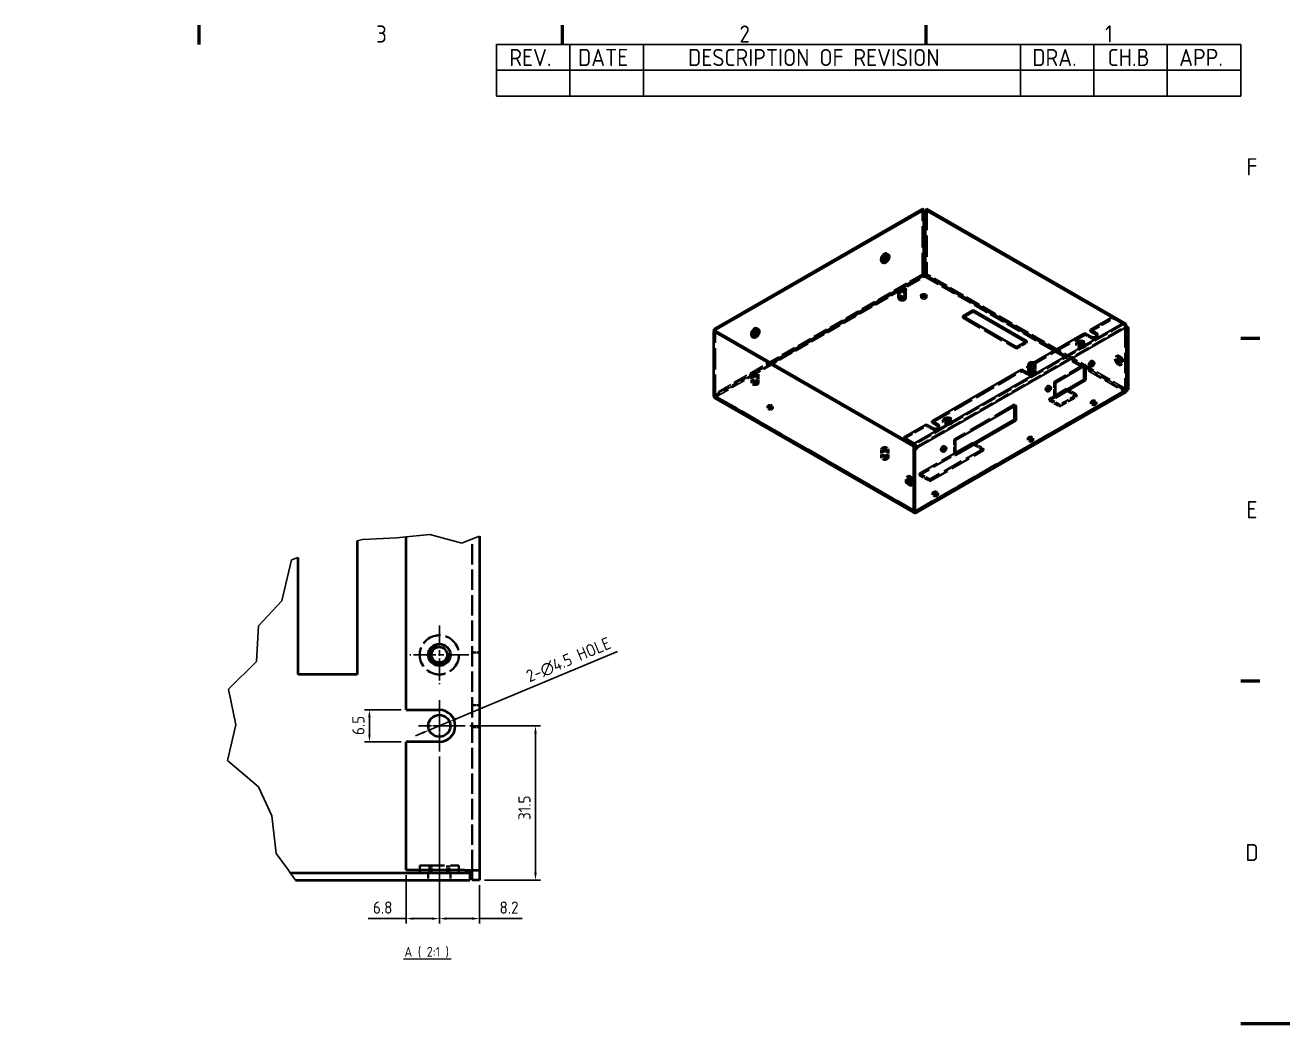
# Model space of a CAD drawing. Header units: millimetres. Extents: x 0 to 1188, y 0 to 840.
# Drawn here: x 672 to 1188, y 420 to 828 of the extents above; entities that cross this region are included whole.
import ezdxf

# ---------------------------------------------------------------- set-up
doc = ezdxf.new("R2010")
doc.units = ezdxf.units.MM
doc.header["$LTSCALE"] = 2
doc.linetypes.add('CHAIN', pattern=[0.3543, 0.2362, -0.0295, 0.0591, -0.0295])
doc.linetypes.add('DASHED', pattern=[0.2067, 0.1654, -0.0413])
doc.layers.get('0').update_dxf_attribs({"color": 3, "lineweight": 25})
for name, color, linetype, lineweight in [('가려진 것(ISO)', 2, 'DASHED', 35), ('가려진 좁은 것(ISO)', 2, 'DASHED', 25), ('가시적인 것(ISO)', 3, 'Continuous', 40), ('가시적인 좁은 것(ISO)', 3, 'Continuous', 35), ('경계(ISO)', 7, 'Continuous', 50), ('기호(ISO)', 5, 'Continuous', 25), ('끊기 선(JIS)', 1, 'Continuous', 25), ('중심 표식(ISO)', 1, 'Continuous', 25), ('치수(ISO)', 2, 'Continuous', 25)]:
    doc.layers.add(name, color=color, linetype=linetype, lineweight=lineweight)
doc.styles.add('문자 텍스트_PSTEK_POSCO', font='isocp.shx')
doc.styles.add('치수 텍스트_PSTEK_POSCO', font='isocp.shx')
doc.styles.add('텍스트 스타일538', font='isocp.shx')
doc.dimstyles.new('치수_PSTEK_POSCO', dxfattribs={"dimscale": 2, "dimtxt": 2.5, "dimasz": 1.5, "dimexe": 1, "dimexo": 1, "dimgap": 1, "dimtad": 1, "dimrnd": 1e-08, "dimdsep": 46, "dimtxsty": '치수 텍스트_PSTEK_POSCO', "dimcen": 0.09, "dimdle": 10, "dimclrd": 7, "dimclre": 7, "dimclrt": 2, "dimadec": 1, "dimazin": 2, "dimtfac": 1, "dimtmove": 0, "dimatfit": 3, "dimfxl": 0, "dimtolj": 1, "dimlwd": -1, "dimlwe": -1, "dimarcsym": 0})
doc.dimstyles.new('치수_PSTEK_POSCO$7', dxfattribs={"dimscale": 2, "dimtxt": 2.5, "dimasz": 2.5, "dimexe": 1, "dimexo": 1, "dimgap": 1, "dimtad": 1, "dimrnd": 1e-08, "dimdsep": 46, "dimtxsty": '치수 텍스트_PSTEK_POSCO', "dimcen": 0.09, "dimdle": 10, "dimclrd": 7, "dimclre": 7, "dimclrt": 2, "dimadec": 1, "dimazin": 2, "dimtfac": 1, "dimtmove": 0, "dimatfit": 3, "dimfxl": 0, "dimtolj": 1, "dimlwd": -1, "dimlwe": -1, "dimarcsym": 0})

# ---------------------------------------------------------------- blocks, each defined once
blk = doc.blocks.new('경계 Default Border')
at = {"layer": '경계(ISO)'}
for p, q in [((371.25, 410), (371.25, 413.9)), ((445.5, 410), (445.5, 413.9)), ((519.75, 410), (519.75, 413.9)), ((584, 350), (587.9, 350)), ((584, 280), (587.9, 280))]:
    blk.add_line(p, q, dxfattribs=at)
at = {"layer": '경계(ISO)', "flags": 128}
blk.add_lwpolyline([(594, 210), (584, 210)], dxfattribs=at)
at = {"layer": '경계(ISO)', "color": 2, "char_height": 3.5, "attachment_point": 7, "style": '문자 텍스트_PSTEK_POSCO'}
for s, insert in [('3', (407.4, 410.37)), ('2', (481.61, 410.37)), ('1', (556.28, 410.4)), ('F', (585.15, 383.25)), ('E', (585.15, 313.22)), ('D', (584.96, 243.22))]:
    blk.add_mtext(s, dxfattribs=dict(at, insert=insert))
blk = doc.blocks.new('리비전 내역')
at = {"layer": '기호(ISO)'}
for p, q in [((432, 410), (584, 410)), ((432, 410), (432, 404.72)), ((447, 410), (447, 404.72)), ((462, 410), (462, 404.72)), ((539, 410), (539, 404.72)), ((554, 410), (554, 404.72)), ((569, 410), (569, 404.72)), ((584, 410), (584, 404.72)), ((432, 404.72), (584, 404.72)), ((432, 404.72), (432, 399.44)), ((447, 404.72), (447, 399.44)), ((462, 404.72), (462, 399.44)), ((539, 404.72), (539, 399.44)), ((554, 404.72), (554, 399.44)), ((569, 404.72), (569, 399.44)), ((584, 404.72), (584, 399.44)), ((432, 399.44), (584, 399.44))]:
    blk.add_line(p, q, dxfattribs=at)
at = {"layer": '기호(ISO)', "color": 2, "char_height": 3.5, "attachment_point": 7, "style": '문자 텍스트_PSTEK_POSCO'}
for s, insert in [('REV.', (434.61, 405.57)), ('DATE', (448.64, 405.57)), ('DESCRIPTION OF REVISION', (471.11, 405.57)), ('DRA.', (541.42, 405.57)), ('CH.B', (556.81, 405.57)), ('APP.', (571.42, 405.58))]:
    blk.add_mtext(s, dxfattribs=dict(at, insert=insert))
blk = doc.blocks.new('*D37')
at = {"layer": 'Defpoints', "color": 0}
for p in [(840.65, 531.15), (857.05, 478.65), (857.05, 462.93)]:
    blk.add_point(p, dxfattribs=at)
at = {"layer": '치수(ISO)', "color": 7}
for p, q in [((840.65, 529.15), (840.65, 460.93)), ((857.05, 476.65), (857.05, 460.93)), ((843.65, 462.93), (854.05, 462.93)), ((857.05, 462.93), (874.53, 462.93))]:
    blk.add_line(p, q, dxfattribs=at)
for points in [[(843.65, 463.43), (843.65, 462.43), (840.65, 462.93)], [(854.05, 463.43), (854.05, 462.43), (857.05, 462.93)]]:
    blk.add_solid(points, dxfattribs=at)
at = {"layer": '치수(ISO)', "color": 2, "insert": (865.23, 467.43), "char_height": 5, "attachment_point": 4, "style": '치수 텍스트_PSTEK_POSCO'}
blk.add_mtext('\\A1;8.2', dxfattribs=at)
blk = doc.blocks.new('*D38')
at = {"layer": 'Defpoints', "color": 0}
for p in [(844.8, 543.39), (836.5, 539.92)]:
    blk.add_point(p, dxfattribs=at)
at = {"layer": '치수(ISO)', "color": 7}
for p, q in [((847.57, 544.55), (913.45, 572.08)), ((836.5, 539.92), (844.8, 543.39)), ((833.73, 538.76), (830.96, 537.6))]:
    blk.add_line(p, q, dxfattribs=at)
for points in [[(847.37, 545.01), (847.76, 544.09), (844.8, 543.39)], [(833.53, 539.22), (833.92, 538.3), (836.5, 539.92)]]:
    blk.add_solid(points, dxfattribs=at)
at = {"layer": '치수(ISO)', "color": 2, "insert": (876.54, 561.53), "char_height": 5, "attachment_point": 4, "rotation": 22.6844, "style": '치수 텍스트_PSTEK_POSCO'}
blk.add_mtext('\\A1;2-∅4.5 HOLE', dxfattribs=at)
blk = doc.blocks.new('*D39')
at = {"layer": 'Defpoints', "color": 0}
for p in [(840.65, 531.15), (827.05, 482.65), (827.05, 462.93)]:
    blk.add_point(p, dxfattribs=at)
at = {"layer": '치수(ISO)', "color": 7}
for p, q in [((840.65, 529.15), (840.65, 460.93)), ((827.05, 480.65), (827.05, 460.93)), ((827.05, 462.93), (811.52, 462.93)), ((837.65, 462.93), (830.05, 462.93))]:
    blk.add_line(p, q, dxfattribs=at)
for points in [[(830.05, 463.43), (830.05, 462.43), (827.05, 462.93)], [(837.65, 463.43), (837.65, 462.43), (840.65, 462.93)]]:
    blk.add_solid(points, dxfattribs=at)
at = {"layer": '치수(ISO)', "color": 2, "insert": (813.52, 467.43), "char_height": 5, "attachment_point": 4, "style": '치수 텍스트_PSTEK_POSCO'}
blk.add_mtext('\\A1;6.8', dxfattribs=at)
blk = doc.blocks.new('*D40')
at = {"layer": 'Defpoints', "color": 0}
for p in [(827.05, 548.15), (812.08, 535.15), (827.05, 535.15)]:
    blk.add_point(p, dxfattribs=at)
at = {"layer": '치수(ISO)', "color": 7}
for p, q in [((825.05, 548.15), (810.08, 548.15)), ((812.08, 545.15), (812.08, 538.15)), ((825.05, 535.15), (810.08, 535.15))]:
    blk.add_line(p, q, dxfattribs=at)
for points in [[(811.58, 545.15), (812.58, 545.15), (812.08, 548.15)], [(811.58, 538.15), (812.58, 538.15), (812.08, 535.15)]]:
    blk.add_solid(points, dxfattribs=at)
at = {"layer": '치수(ISO)', "color": 2, "insert": (807.58, 537.9), "char_height": 5, "attachment_point": 4, "rotation": 90, "style": '치수 텍스트_PSTEK_POSCO'}
blk.add_mtext('\\A1;6.5', dxfattribs=at)
blk = doc.blocks.new('*D41')
at = {"layer": 'Defpoints', "color": 0}
for p in [(851.15, 541.65), (857.05, 478.65), (879.92, 478.65)]:
    blk.add_point(p, dxfattribs=at)
at = {"layer": '치수(ISO)', "color": 7}
for p, q in [((853.15, 541.65), (881.92, 541.65)), ((879.92, 538.65), (879.92, 481.65)), ((859.05, 478.65), (881.92, 478.65))]:
    blk.add_line(p, q, dxfattribs=at)
for points in [[(879.42, 538.65), (880.42, 538.65), (879.92, 541.65)], [(879.42, 481.65), (880.42, 481.65), (879.92, 478.65)]]:
    blk.add_solid(points, dxfattribs=at)
at = {"layer": '치수(ISO)', "color": 2, "insert": (875.42, 503.2), "char_height": 5, "attachment_point": 4, "rotation": 90, "style": '치수 텍스트_PSTEK_POSCO'}
blk.add_mtext('\\A1;31.5', dxfattribs=at)

msp = doc.modelspace()

# ---------------------------------------------------------------- linework, layer by layer
at = {"layer": '가려진 것(ISO)', "ltscale": 26.20545}
for p, q in [((1037.971, 726.209), (1037.971, 752.78)), ((1039.781, 752.78), (1039.781, 726.209)), ((953.338, 676.43), (953.338, 703))]:
    msp.add_line(p, q, dxfattribs=at)
at = {"layer": '가려진 것(ISO)', "ltscale": 0.714161}
for p, q in [((1022.997, 733.774), (1022.467, 734.079)), ((1022.84, 733.502), (1023.371, 733.196)), ((1021.874, 731.824), (1021.344, 732.13)), ((1022.031, 732.097), (1022.562, 731.791)), ((1038.678, 724.985), (1038.678, 725.598)), ((1038.876, 725.712), (1038.876, 725.099)), ((1039.074, 725.598), (1039.074, 724.985)), ((1037.397, 716.751), (1037.397, 717.364)), ((1039.647, 716.751), (1039.647, 717.364)), ((1054.432, 709.017), (1054.432, 708.404)), ((1115.951, 708.102), (1115.951, 708.715)), ((969.964, 703.234), (969.434, 703.54)), ((969.807, 702.962), (970.338, 702.656)), ((1120.724, 704.434), (1121.254, 704.129)), ((968.841, 701.285), (968.311, 701.59)), ((968.998, 701.557), (969.529, 701.252)), ((1080.595, 698.837), (1080.595, 698.224)), ((1100.798, 697.759), (1100.798, 697.146)), ((1101.673, 697.759), (1101.673, 698.373)), ((1101.988, 697.146), (1101.988, 697.759)), ((1103.609, 697.146), (1103.609, 697.759)), ((1103.923, 697.759), (1103.923, 698.373)), ((1104.372, 702.048), (1104.372, 701.434)), ((1104.798, 697.759), (1104.798, 697.146)), ((1109.55, 701.325), (1109.55, 700.712)), ((1076.353, 696.394), (1076.353, 695.781)), ((1117.534, 692.815), (1117.003, 692.51)), ((1118.5, 692.362), (1117.97, 692.057)), ((1078.562, 687.185), (1078.562, 686.572)), ((1104.637, 688.939), (1104.107, 689.244)), ((1106.727, 688.469), (1106.197, 688.774)), ((1107.85, 690.419), (1107.32, 690.724)), ((1117.597, 691.479), (1118.127, 691.784)), ((1118.406, 690.074), (1118.936, 690.379)), ((1119.53, 689.349), (1118.999, 689.043)), ((1119.623, 690.412), (1119.093, 690.107)), ((1083.741, 686.462), (1083.741, 685.849)), ((1092.263, 681.813), (1091.732, 682.118)), ((1089.049, 678.289), (1088.519, 678.594)), ((1090.172, 680.239), (1089.642, 680.544)), ((1101.101, 676.848), (1101.101, 676.235)), ((1120.547, 678.681), (1120.547, 678.068)), ((1120.724, 678.783), (1121.254, 678.478)), ((1121.961, 678.885), (1121.431, 679.191)), ((953.316, 676.441), (953.316, 675.828)), ((953.514, 675.714), (953.514, 676.327)), ((974.642, 671.451), (974.642, 672.064)), ((976.892, 671.451), (976.892, 672.064)), ((1076.176, 672.549), (1075.646, 672.855)), ((1089.788, 675.22), (1089.788, 674.606)), ((1091.732, 675.987), (1092.263, 676.292)), ((1092.263, 675.681), (1091.732, 675.987)), ((1094.03, 672.776), (1094.03, 672.163)), ((1106.8, 673.324), (1106.8, 673.937)), ((1109.05, 673.324), (1109.05, 673.937)), ((1046.351, 666.405), (1046.351, 665.792)), ((1047.226, 666.405), (1047.226, 667.019)), ((1047.541, 666.405), (1047.541, 665.792)), ((1049.162, 666.405), (1049.162, 665.792)), ((1049.476, 666.405), (1049.476, 667.019)), ((1050.351, 666.405), (1050.351, 665.792)), ((1039.671, 664.789), (1039.671, 664.176)), ((1044.85, 664.066), (1044.85, 663.453)), ((1051.427, 658.297), (1050.897, 658.603)), ((1080.991, 658.461), (1080.991, 659.074)), ((1083.241, 658.461), (1083.241, 659.074)), ((1046.27, 653.654), (1045.739, 653.959)), ((1047.392, 655.604), (1046.862, 655.909)), ((1050.897, 652.471), (1051.427, 652.777)), ((1051.427, 652.166), (1050.897, 652.471)), ((1062.918, 654.86), (1062.918, 654.247)), ((1032.057, 642.582), (1031.526, 642.277)), ((1031.62, 643.341), (1032.15, 643.646)), ((1032.214, 642.31), (1032.744, 642.615)), ((1033.18, 640.633), (1032.649, 640.327)), ((1033.023, 640.905), (1033.553, 641.211)), ((1036.755, 644.68), (1036.755, 644.067)), ((1040.997, 642.237), (1040.997, 641.624)), ((1033.616, 639.874), (1034.146, 640.18)), ((1042.1, 636.065), (1042.1, 636.679)), ((1044.35, 636.065), (1044.35, 636.679)), ((1035.164, 629.513), (1035.694, 629.207))]:
    msp.add_line(p, q, dxfattribs=at)
at = {"layer": '가려진 것(ISO)', "ltscale": 0.266872}
for p, q in [((1038.678, 724.985), (1038.876, 725.099)), ((1038.876, 725.099), (1039.074, 724.985)), ((953.514, 676.555), (953.316, 676.441)), ((953.316, 676.441), (953.514, 676.327)), ((953.316, 675.828), (953.514, 675.942)), ((953.514, 675.714), (953.316, 675.828))]:
    msp.add_line(p, q, dxfattribs=at)
at = {"layer": '가려진 것(ISO)', "ltscale": 3.809293}
for p, q in [((1028.873, 716.551), (1028.873, 719.821)), ((1030.494, 716.551), (1030.494, 719.821)), ((1081.906, 686.011), (1081.906, 689.281)), ((1083.527, 686.011), (1083.527, 689.281)), ((968.769, 681.939), (968.769, 685.209)), ((970.39, 681.939), (970.39, 685.209)), ((1021.802, 651.399), (1021.802, 654.67)), ((1023.423, 651.399), (1023.423, 654.67))]:
    msp.add_line(p, q, dxfattribs=at)
at = {"layer": '가려진 것(ISO)', "ltscale": 0.716929}
for p, q in [((1054.965, 708.71), (1054.432, 708.404)), ((1080.595, 698.224), (1080.063, 698.53))]:
    msp.add_line(p, q, dxfattribs=at)
at = {"layer": '가려진 것(ISO)', "ltscale": 24.995968}
for p, q in [((1054.432, 708.404), (1076.353, 695.781)), ((1058.675, 656.69), (1036.755, 644.067)), ((1062.918, 654.86), (1040.997, 642.237)), ((1040.997, 641.624), (1062.918, 654.247))]:
    msp.add_line(p, q, dxfattribs=at)
at = {"layer": '가려진 것(ISO)', "ltscale": 12.499472}
for p, q in [((1106.67, 702.758), (1115.951, 708.102)), ((1030.391, 658.832), (1039.671, 664.176))]:
    msp.add_line(p, q, dxfattribs=at)
at = {"layer": '가려진 것(ISO)', "ltscale": 6.907193}
msp.add_line((1120.724, 705.557), (1115.595, 708.511), dxfattribs=at)
at = {"layer": '가려진 것(ISO)', "ltscale": 5.71399}
for p, q in [((1115.951, 708.102), (1120.193, 705.659)), ((1076.353, 695.781), (1080.595, 698.224)), ((1101.101, 676.235), (1096.859, 678.678)), ((1094.03, 672.776), (1089.788, 675.22)), ((1089.788, 674.606), (1094.03, 672.163)), ((1062.918, 654.247), (1058.675, 656.69)), ((1040.997, 642.237), (1036.755, 644.68)), ((1036.755, 644.067), (1040.997, 641.624))]:
    msp.add_line(p, q, dxfattribs=at)
at = {"layer": '가려진 것(ISO)', "ltscale": 0.170556}
msp.add_line((1120.724, 705.557), (1120.85, 705.63), dxfattribs=at)
at = {"layer": '가려진 것(ISO)', "ltscale": 0.951329}
msp.add_line((1120.724, 705.557), (1120.724, 704.741), dxfattribs=at)
at = {"layer": '가려진 것(ISO)', "ltscale": 0.357031}
msp.add_line((1120.724, 704.741), (1120.724, 704.434), dxfattribs=at)
at = {"layer": '가려진 것(ISO)', "ltscale": 0.678193}
msp.add_line((1120.724, 704.434), (1121.227, 704.724), dxfattribs=at)
at = {"layer": '가려진 것(ISO)', "ltscale": 25.097536}
for p, q in [((1120.724, 704.434), (1120.724, 678.987)), ((1034.81, 654.96), (1034.81, 629.513))]:
    msp.add_line(p, q, dxfattribs=at)
at = {"layer": '가려진 것(ISO)', "ltscale": 0.354274}
msp.add_line((1121.254, 704.435), (1121.254, 704.739), dxfattribs=at)
at = {"layer": '가려진 것(ISO)', "ltscale": 24.495131}
msp.add_line((1121.254, 679.292), (1121.254, 704.129), dxfattribs=at)
at = {"layer": '가려진 것(ISO)', "ltscale": 25.29834}
msp.add_line((1121.431, 704.841), (1121.431, 679.191), dxfattribs=at)
at = {"layer": '가려진 것(ISO)', "ltscale": 26.810192}
msp.add_line((1080.86, 687.895), (1104.372, 701.434), dxfattribs=at)
at = {"layer": '가려진 것(ISO)', "ltscale": 3.237884}
for p, q in [((1104.372, 701.434), (1106.776, 700.05)), ((1078.562, 686.572), (1080.967, 685.187)), ((1039.671, 664.176), (1042.076, 662.792))]:
    msp.add_line(p, q, dxfattribs=at)
at = {"layer": '가려진 것(ISO)', "ltscale": 1.225529}
msp.add_line((1081.242, 687.676), (1081.242, 688.728), dxfattribs=at)
at = {"layer": '가려진 것(ISO)', "ltscale": 4.04738}
for p, q in [((1084.192, 685.807), (1084.192, 689.281)), ((968.105, 681.735), (968.105, 685.209)), ((971.055, 681.735), (971.055, 685.209)), ((1021.138, 651.195), (1021.138, 654.67)), ((1024.088, 651.195), (1024.088, 654.67))]:
    msp.add_line(p, q, dxfattribs=at)
at = {"layer": '가려진 것(ISO)', "ltscale": 21.165941}
msp.add_line((1104.107, 689.244), (1091.732, 682.118), dxfattribs=at)
at = {"layer": '가려진 것(ISO)', "ltscale": 0.711404}
for p, q in [((1104.107, 688.633), (1104.107, 689.244)), ((1075.646, 672.244), (1075.646, 672.855))]:
    msp.add_line(p, q, dxfattribs=at)
at = {"layer": '가려진 것(ISO)', "ltscale": 25.036285}
msp.add_line((1041.97, 665.499), (1078.562, 686.572), dxfattribs=at)
at = {"layer": '가려진 것(ISO)', "ltscale": 7.142512}
for p, q in [((1091.732, 682.118), (1091.732, 675.987)), ((1050.897, 658.603), (1050.897, 652.471))]:
    msp.add_line(p, q, dxfattribs=at)
at = {"layer": '가려진 것(ISO)', "ltscale": 24.391228}
msp.add_line((1120.672, 678.669), (1035.112, 629.398), dxfattribs=at)
at = {"layer": '가려진 것(ISO)', "ltscale": 9.523383}
for p, q in [((1096.859, 678.678), (1089.788, 674.606)), ((1101.101, 676.848), (1094.03, 672.776)), ((1094.03, 672.163), (1101.101, 676.235))]:
    msp.add_line(p, q, dxfattribs=at)
at = {"layer": '가려진 것(ISO)', "ltscale": 3.333119}
msp.add_line((1089.788, 675.22), (1092.263, 676.645), dxfattribs=at)
at = {"layer": '가려진 것(ISO)', "ltscale": 0.303237}
for p, q in [((1096.859, 678.939), (1096.859, 678.678)), ((1058.675, 656.95), (1058.675, 656.69))]:
    msp.add_line(p, q, dxfattribs=at)
at = {"layer": '가려진 것(ISO)', "ltscale": 5.301473}
for p, q in [((1097.165, 679.115), (1101.101, 676.848)), ((1058.981, 657.127), (1062.918, 654.86))]:
    msp.add_line(p, q, dxfattribs=at)
at = {"layer": '가려진 것(ISO)', "ltscale": 0.952248}
for p, q in [((1121.431, 679.191), (1120.724, 678.783)), ((1035.164, 629.513), (1034.457, 629.106))]:
    msp.add_line(p, q, dxfattribs=at)
at = {"layer": '가려진 것(ISO)', "ltscale": 25.337482}
msp.add_line((1034.862, 629.398), (953.39, 676.315), dxfattribs=at)
at = {"layer": '가려진 것(ISO)', "ltscale": 0.265841}
msp.add_line((953.514, 676.555), (953.514, 676.327), dxfattribs=at)
at = {"layer": '가려진 것(ISO)', "ltscale": 28.221254}
msp.add_line((1075.646, 672.855), (1050.897, 658.603), dxfattribs=at)
at = {"layer": '가려진 것(ISO)', "ltscale": 25.096758}
msp.add_line((1036.755, 644.68), (1051.427, 653.129), dxfattribs=at)
at = {"layer": '가려진 것(ISO)', "ltscale": 25.178024}
msp.add_line((854.047, 482.654), (854.047, 617.966), dxfattribs=at)
at = {"layer": '가려진 것(ISO)', "ltscale": 2.856945}
for p, q in [((857.047, 571.654), (854.047, 571.654)), ((857.047, 550.154), (854.047, 550.154)), ((857.047, 541.154), (854.047, 541.154)), ((836.147, 481.654), (836.147, 478.654)), ((836.647, 484.654), (836.647, 481.654)), ((837.405, 481.654), (837.405, 484.654)), ((843.889, 481.654), (843.889, 484.654)), ((844.647, 481.654), (844.647, 484.654)), ((845.147, 481.654), (845.147, 478.654))]:
    msp.add_line(p, q, dxfattribs=at)
at = {"layer": '가려진 것(ISO)', "ltscale": 30.397606}
msp.add_line((832.647, 484.654), (848.647, 484.654), dxfattribs=at)
at = {"layer": '가려진 것(ISO)', "ltscale": 1.904597}
for p, q in [((832.647, 482.654), (832.647, 484.654)), ((848.647, 482.654), (848.647, 484.654))]:
    msp.add_line(p, q, dxfattribs=at)
at = {"layer": '가려진 것(ISO)', "ltscale": 24.318085}
msp.add_circle((840.647, 570.654), 8, dxfattribs=at)
at = {"layer": '가려진 것(ISO)', "ltscale": 6.731654}
for centre, major_axis, ratio in [((1021.905, 733.105), (-0.561, -0.975), 0.5780931), ((1022.436, 732.799), (-0.561, -0.975), 0.5780931), ((968.872, 702.565), (-0.561, -0.975), 0.5780931), ((969.403, 702.259), (-0.561, -0.975), 0.5780931), ((1118.532, 691.082), (-0.561, 0.975), 0.5780931), ((1119.062, 691.387), (-0.561, 0.975), 0.5780931), ((975.767, 672.064), (-1.125, 0), 0.5758617), ((975.767, 671.451), (-1.125, 0), 0.5758617), ((1107.925, 673.937), (-1.125, 0), 0.5758617), ((1107.925, 673.324), (-1.125, 0), 0.5758617), ((1082.116, 659.074), (-1.125, 0), 0.5758617), ((1082.116, 658.461), (-1.125, 0), 0.5758617), ((1043.225, 636.679), (-1.125, 0), 0.5758617), ((1043.225, 636.065), (-1.125, 0), 0.5758617)]:
    msp.add_ellipse(centre, major_axis=major_axis, ratio=ratio, dxfattribs=at)
at = {"layer": '가려진 것(ISO)', "ltscale": 5.983681}
for centre in [(1022.436, 732.799), (969.403, 702.259)]:
    msp.add_ellipse(centre, major_axis=(0.998, 1.733), ratio=0.5780931, start_param=3.1415927, end_param=6.2831853, dxfattribs=at)
at = {"layer": '가려진 것(ISO)', "ltscale": 3.523398}
for centre in [(1022.436, 732.799), (969.403, 702.259)]:
    msp.add_ellipse(centre, major_axis=(0.404, 0.702), ratio=0.5780931, start_param=5.5715633, end_param=10.1364, dxfattribs=at)
at = {"layer": '가려진 것(ISO)', "ltscale": 1.495845}
for centre, major_axis, start_param, end_param in [((1038.678, 725.802), (-0.499, 0.867), 0.7873319, 2.3581282), ((1039.074, 725.802), (-0.499, -0.867), 0.7834645, 2.3542608), ((953.514, 676.76), (0.499, -0.867), 3.9289245, 5.4997209), ((1120.547, 678.885), (0.499, 0.867), 3.9250571, 5.4958534)]:
    msp.add_ellipse(centre, major_axis=major_axis, ratio=0.5780931, start_param=start_param, end_param=end_param, dxfattribs=at)
at = {"layer": '가려진 것(ISO)', "ltscale": 4.412939}
msp.add_ellipse((1029.684, 716.346), major_axis=(-1.475, 0), ratio=0.5758617, start_param=3.1415927, end_param=6.2831853, dxfattribs=at)
at = {"layer": '가려진 것(ISO)', "ltscale": 4.849754}
for centre, major_axis, ratio in [((1029.684, 716.551), (-0.811, 0), 0.5758617), ((1102.798, 697.146), (-0.811, 0), 0.5758617), ((1118.001, 690.776), (-0.404, 0.702), 0.5780931), ((1118.532, 691.082), (-0.404, 0.702), 0.5780931), ((969.58, 685.209), (-0.811, 0), 0.5758617), ((969.58, 681.939), (-0.811, 0), 0.5758617), ((1082.717, 686.011), (-0.811, 0), 0.5758617), ((1048.351, 665.792), (-0.811, 0), 0.5758617), ((1022.613, 654.67), (-0.811, 0), 0.5758617), ((1022.613, 651.399), (-0.811, 0), 0.5758617), ((1033.148, 641.913), (-0.404, 0.702), 0.5780931)]:
    msp.add_ellipse(centre, major_axis=major_axis, ratio=ratio, dxfattribs=at)
at = {"layer": '가려진 것(ISO)', "ltscale": 4.422073}
for centre in [(1038.522, 716.751), (1102.798, 697.759), (1048.351, 666.405)]:
    msp.add_ellipse(centre, major_axis=(-1.125, 0), ratio=0.5758617, start_param=5.7902303, end_param=9.917733, dxfattribs=at)
at = {"layer": '가려진 것(ISO)', "ltscale": 1.121859}
msp.add_ellipse((1120.193, 705.046), major_axis=(0.374, -0.65), ratio=0.5780931, start_param=0.7873319, end_param=2.3581282, dxfattribs=at)
at = {"layer": '가려진 것(ISO)', "ltscale": 11.967462}
for centre, major_axis, ratio in [((1102.798, 697.759), (-2, 0), 0.5758617), ((1102.798, 697.146), (-2, 0), 0.5758617), ((1118.001, 690.776), (-0.998, 1.733), 0.5780931), ((1118.532, 691.082), (-0.998, 1.733), 0.5780931), ((1048.351, 666.405), (-2, 0), 0.5758617), ((1048.351, 665.792), (-2, 0), 0.5758617), ((1032.618, 641.608), (-0.998, 1.733), 0.5780931), ((1033.148, 641.913), (-0.998, 1.733), 0.5780931)]:
    msp.add_ellipse(centre, major_axis=major_axis, ratio=ratio, dxfattribs=at)
at = {"layer": '가려진 것(ISO)', "ltscale": 2.901975}
for centre in [(1102.798, 697.759), (1048.351, 666.405)]:
    msp.add_ellipse(centre, major_axis=(0.81, 0), ratio=0.5758617, start_param=2.8325101, end_param=6.5922679, dxfattribs=at)
at = {"layer": '가려진 것(ISO)', "ltscale": 4.162821}
for centre in [(1107.925, 700.712), (1082.116, 685.849), (1043.225, 663.453)]:
    msp.add_ellipse(centre, major_axis=(1.625, 0), ratio=0.5758617, start_param=3.9269908, end_param=6.6169704, dxfattribs=at)
at = {"layer": '가려진 것(ISO)', "ltscale": 5.112191}
msp.add_ellipse((1082.717, 689.281), major_axis=(1.475, 0), ratio=0.5758617, start_param=3.6780959, end_param=7.3174784, dxfattribs=at)
at = {"layer": '가려진 것(ISO)', "ltscale": 3.142449}
msp.add_ellipse((1082.717, 689.281), major_axis=(0.81, 0), ratio=0.5758617, start_param=3.4621363, end_param=7.5334379, dxfattribs=at)
at = {"layer": '가려진 것(ISO)', "ltscale": 4.415424}
for centre, major_axis in [((1106.758, 689.749), (0.561, 0.975)), ((1089.081, 679.569), (0.561, 0.975)), ((1046.301, 654.934), (0.561, 0.975)), ((1032.618, 641.608), (0.561, -0.975))]:
    msp.add_ellipse(centre, major_axis=major_axis, ratio=0.5780931, start_param=5.793333, end_param=9.9146303, dxfattribs=at)
at = {"layer": '가려진 것(ISO)', "ltscale": 8.825976}
for centre in [(969.58, 685.209), (969.58, 681.735), (1022.613, 654.67), (1022.613, 651.195)]:
    msp.add_ellipse(centre, major_axis=(-1.475, 0), ratio=0.5758617, dxfattribs=at)
at = {"layer": '가려진 것(ISO)', "ltscale": 8.591936}
msp.add_ellipse((1082.717, 685.807), major_axis=(-1.475, 0), ratio=0.5758617, start_param=0.1666111, end_param=6.2831853, dxfattribs=at)
at = {"layer": '가려진 것(ISO)', "ltscale": 0.373886}
for centre, major_axis, start_param, end_param in [((953.514, 676.76), (-0.125, 0.217), 0.7873319, 2.3581282), ((1120.547, 678.885), (-0.125, -0.217), 0.7834645, 2.3542608), ((1120.547, 678.885), (0.125, -0.217), 5.4997209, 7.0705172), ((953.514, 676.531), (-0.125, -0.217), 5.4958534, 7.0666498), ((1034.987, 629.615), (-0.125, -0.217), 5.4958534, 7.0666498), ((1034.987, 629.615), (0.125, -0.217), 5.4997209, 7.0705172)]:
    msp.add_ellipse(centre, major_axis=major_axis, ratio=0.5780931, start_param=start_param, end_param=end_param, dxfattribs=at)
at = {"layer": '가려진 것(ISO)', "ltscale": 0.746031}
for centre, major_axis, start_param, end_param in [((1120.547, 678.885), (0.499, -0.867), 5.4997209, 6.2831853), ((953.514, 676.531), (-0.499, -0.867), 0, 0.7834645)]:
    msp.add_ellipse(centre, major_axis=major_axis, ratio=0.5780931, start_param=start_param, end_param=end_param, dxfattribs=at)
at = {"layer": '가려진 것(ISO)', "ltscale": 2.892508}
msp.add_ellipse((1032.618, 641.608), major_axis=(-0.404, 0.702), ratio=0.5780931, start_param=2.8386426, end_param=6.5861354, dxfattribs=at)
at = {"layer": '가려진 좁은 것(ISO)', "ltscale": 18.208656}
for p, q in [((1037.971, 726.209), (952.807, 677.167)), ((953.514, 675.942), (1038.678, 724.985))]:
    msp.add_line(p, q, dxfattribs=at)
at = {"layer": '가려진 좁은 것(ISO)', "ltscale": 0.714161}
for p, q in [((1038.501, 725.904), (1037.971, 726.209)), ((1039.781, 726.209), (1039.251, 725.904)), ((1120.193, 706.272), (1120.193, 705.659)), ((1121.254, 704.435), (1120.724, 704.741)), ((1106.776, 700.663), (1106.776, 700.05)), ((1080.967, 685.8), (1080.967, 685.187)), ((952.807, 677.167), (953.338, 676.862)), ((1120.724, 678.987), (1121.254, 679.292)), ((953.338, 676.43), (952.807, 676.124)), ((1042.076, 663.405), (1042.076, 662.792))]:
    msp.add_line(p, q, dxfattribs=at)
at = {"layer": '가려진 좁은 것(ISO)', "ltscale": 18.58082}
for p, q in [((1039.074, 724.985), (1120.547, 678.068)), ((1121.254, 679.292), (1039.781, 726.209)), ((1034.81, 629.513), (953.338, 676.43)), ((953.514, 676.327), (1034.987, 629.41)), ((1034.987, 628.797), (953.514, 675.714))]:
    msp.add_line(p, q, dxfattribs=at)
at = {"layer": '가려진 좁은 것(ISO)', "ltscale": 2.50658}
msp.add_line((1030.07, 720.641), (1028.209, 719.569), dxfattribs=at)
at = {"layer": '가려진 좁은 것(ISO)', "ltscale": 1.537444}
msp.add_line((1028.24, 719.995), (1029.381, 720.652), dxfattribs=at)
at = {"layer": '가려진 좁은 것(ISO)', "ltscale": 18.293421}
for p, q in [((1120.193, 705.659), (1034.633, 656.388)), ((1035.164, 655.47), (1120.724, 704.741)), ((1034.987, 629.41), (1120.547, 678.681)), ((1120.547, 678.068), (1034.987, 628.797)), ((1120.724, 678.783), (1035.164, 629.513))]:
    msp.add_line(p, q, dxfattribs=at)
at = {"layer": '가려진 좁은 것(ISO)', "ltscale": 19.695097}
for p, q in [((1103.685, 688.391), (1092.171, 695.022)), ((1092.525, 695.225), (1104.039, 688.595))]:
    msp.add_line(p, q, dxfattribs=at)
at = {"layer": '가려진 좁은 것(ISO)', "ltscale": 19.409534}
msp.add_line((953.338, 676.862), (976.033, 689.931), dxfattribs=at)
at = {"layer": '가려진 좁은 것(ISO)', "ltscale": 19.561304}
msp.add_line((976.387, 689.727), (953.514, 676.555), dxfattribs=at)
at = {"layer": '가려진 좁은 것(ISO)', "ltscale": 18.948557}
msp.add_line((1104.107, 688.556), (1120.724, 678.987), dxfattribs=at)
at = {"layer": '가려진 좁은 것(ISO)', "ltscale": 18.746977}
msp.add_line((1120.547, 678.681), (1104.107, 688.148), dxfattribs=at)
at = {"layer": '가려진 좁은 것(ISO)', "ltscale": 0.476074}
msp.add_line((1034.457, 629.309), (1034.81, 629.513), dxfattribs=at)
at = {"layer": '가시적인 것(ISO)'}
for p, q in [((1037.971, 752.78), (952.807, 703.737)), ((1038.501, 752.474), (953.338, 703.432)), ((1038.501, 752.474), (1037.971, 752.78)), ((1038.501, 725.904), (1038.501, 752.474)), ((1039.251, 752.474), (1039.781, 752.78)), ((1039.251, 725.904), (1039.251, 752.474)), ((1115.595, 708.511), (1039.251, 752.474)), ((1121.254, 705.863), (1039.781, 752.78)), ((1023.434, 734.532), (1023.964, 734.227)), ((1021.438, 731.066), (1021.968, 730.761)), ((1038.876, 725.712), (1038.678, 725.598)), ((1039.074, 725.598), (1038.876, 725.712)), ((1028.209, 716.346), (1028.209, 719.821)), ((1031.159, 716.346), (1031.159, 719.821)), ((1054.432, 709.017), (1058.675, 711.46)), ((1076.353, 696.394), (1054.432, 709.017)), ((1058.675, 710.847), (1054.965, 708.71)), ((1058.675, 711.46), (1058.675, 710.847)), ((1058.675, 711.46), (1080.595, 698.837)), ((1080.063, 698.53), (1058.675, 710.847)), ((1106.67, 703.371), (1115.951, 708.715)), ((1115.951, 708.715), (1120.193, 706.272)), ((953.338, 703.432), (952.807, 703.737)), ((952.807, 703.737), (952.807, 702.695)), ((953.338, 703), (952.807, 702.695)), ((952.807, 676.124), (952.807, 702.695)), ((952.807, 702.695), (1034.28, 655.778)), ((953.338, 703), (953.338, 703.432)), ((953.338, 703), (1034.81, 656.083)), ((970.401, 703.993), (970.931, 703.687)), ((1106.67, 702.758), (1106.67, 703.371)), ((1106.67, 703.371), (1109.074, 701.987)), ((1109.074, 701.373), (1106.67, 702.758)), ((1120.85, 705.63), (1121.254, 705.863)), ((1121.227, 704.724), (1121.431, 704.841)), ((1121.254, 704.739), (1121.254, 705.863)), ((1121.961, 704.536), (1121.254, 704.129)), ((1121.254, 704.129), (1121.254, 704.435)), ((1121.431, 704.841), (1121.961, 704.536)), ((1121.961, 704.536), (1121.961, 678.885)), ((968.405, 700.526), (968.935, 700.221)), ((1080.595, 698.837), (1076.353, 696.394)), ((1080.86, 688.508), (1104.372, 702.048)), ((1106.776, 700.663), (1104.372, 702.048)), ((1041.97, 666.113), (1078.562, 687.185)), ((1080.967, 685.8), (1078.562, 687.185)), ((1080.86, 687.895), (1080.86, 688.508)), ((1080.86, 688.508), (1083.265, 687.124)), ((1083.265, 686.511), (1080.86, 687.895)), ((1081.242, 688.728), (1081.242, 689.281)), ((1081.242, 685.807), (1081.242, 687.676)), ((1092.263, 681.813), (1104.637, 688.939)), ((1104.107, 683.113), (1104.107, 688.633)), ((1104.637, 688.939), (1104.637, 682.807)), ((1092.263, 676.292), (1104.107, 683.113)), ((1104.637, 682.807), (1092.263, 675.681)), ((1092.263, 675.681), (1092.263, 681.813)), ((1104.637, 682.807), (1104.107, 683.113)), ((1121.046, 678.019), (1035.486, 628.748)), ((1092.263, 676.645), (1096.859, 679.292)), ((1096.859, 679.292), (1097.165, 679.115)), ((1096.859, 679.292), (1096.859, 678.939)), ((1121.254, 678.478), (1121.961, 678.885)), ((1034.488, 628.748), (953.015, 675.665)), ((1051.427, 658.297), (1076.176, 672.549)), ((1075.646, 666.723), (1075.646, 672.244)), ((1076.176, 672.549), (1076.176, 666.418)), ((1051.427, 652.777), (1075.646, 666.723)), ((1076.176, 666.418), (1051.427, 652.166)), ((1076.176, 666.418), (1075.646, 666.723)), ((1030.391, 659.445), (1039.671, 664.789)), ((1042.076, 663.405), (1039.671, 664.789)), ((1041.97, 665.499), (1041.97, 666.113)), ((1041.97, 666.113), (1044.374, 664.728)), ((1044.374, 664.115), (1041.97, 665.499)), ((1034.633, 657.002), (1030.391, 659.445)), ((1030.391, 658.832), (1030.391, 659.445)), ((1030.391, 658.832), (1034.633, 656.388)), ((1034.81, 656.083), (1034.28, 655.778)), ((1034.81, 656.083), (1034.81, 654.96)), ((1051.427, 652.166), (1051.427, 658.297)), ((1051.427, 653.129), (1058.675, 657.303)), ((1058.675, 657.303), (1058.675, 656.95)), ((1058.675, 657.303), (1058.981, 657.127)), ((1034.28, 655.778), (1034.28, 629.207)), ((1034.457, 654.756), (1035.164, 655.163)), ((1034.987, 654.451), (1034.457, 654.756)), ((1034.457, 654.756), (1034.457, 629.106)), ((1035.694, 654.858), (1034.987, 654.451)), ((1034.987, 628.8), (1034.987, 654.451)), ((1035.164, 655.163), (1035.164, 655.47)), ((1035.164, 655.163), (1035.694, 654.858)), ((1035.694, 655.164), (1035.694, 654.858)), ((1034.457, 629.106), (1034.987, 628.8)), ((1034.987, 628.8), (1035.694, 629.207)), ((1034.987, 628.8), (1034.987, 628.797)), ((807.047, 617.177), (807.047, 562.654)), ((827.047, 548.154), (827.047, 618.816)), ((857.047, 619.159), (857.047, 482.654)), ((783.047, 562.654), (783.047, 610.36)), ((807.047, 562.654), (783.047, 562.654)), ((827.047, 548.154), (840.647, 548.154)), ((840.647, 535.154), (827.047, 535.154)), ((827.047, 482.654), (827.047, 535.154)), ((779.712, 481.654), (853.047, 481.654)), ((851.047, 482.654), (827.047, 482.654)), ((832.647, 481.654), (832.647, 482.654)), ((848.647, 481.654), (848.647, 482.654)), ((851.047, 482.654), (857.047, 482.654)), ((853.047, 481.654), (853.047, 482.654)), ((853.047, 481.654), (853.047, 478.654)), ((854.047, 478.654), (854.047, 482.654)), ((857.047, 482.654), (857.047, 478.654)), ((781.938, 478.654), (853.047, 478.654)), ((857.047, 478.654), (854.047, 478.654))]:
    msp.add_line(p, q, dxfattribs=at)
for centre, radius in [((840.647, 570.654), 4.5), ((840.647, 570.654), 3.242), ((840.647, 541.654), 4.5)]:
    msp.add_circle(centre, radius, dxfattribs=at)
msp.add_arc((840.647, 541.654), 6.5, 270, 90, dxfattribs=at)
for centre, major_axis, ratio, start_param, end_param in [((1022.436, 732.799), (-0.998, -1.733), 0.5780931, 3.1415927, 6.2831853), ((1022.436, 732.799), (0.404, 0.702), 0.5780931, 3.8532147, 5.5715633), ((1038.678, 725.802), (-0.125, 0.217), 0.5780931, 0.7873319, 2.3581282), ((1039.074, 725.802), (0.125, 0.217), 0.5780931, 3.9250571, 5.4958534), ((1029.684, 716.346), (1.475, 0), 0.5758617, 3.1415927, 6.2831853), ((1038.522, 716.751), (-1.125, 0), 0.5758617, 3.6345477, 5.7902303), ((969.403, 702.259), (-0.998, -1.733), 0.5780931, 3.1415927, 6.2831853), ((969.403, 702.259), (0.404, 0.702), 0.5780931, 3.8532147, 5.5715633), ((1120.193, 705.046), (0.749, -1.3), 0.5780931, 0.7873319, 2.3581282), ((1102.798, 697.759), (-1.125, 0), 0.5758617, 3.6345477, 5.7902303), ((1102.798, 697.759), (-0.81, 0), 0.5758617, 3.4506752, 5.9741027), ((1107.925, 701.325), (1.625, 0), 0.5758617, 3.9269908, 7.0685835), ((1107.925, 700.712), (1.625, 0), 0.5758617, 0.3337851, 0.7853982), ((1082.116, 686.462), (1.625, 0), 0.5758617, 3.9269908, 7.0685835), ((1082.717, 689.281), (-1.475, 0), 0.5758617, 4.1758857, 6.8196886), ((1082.717, 689.281), (-0.81, 0), 0.5758617, 4.3918453, 6.603729), ((1106.758, 689.749), (0.561, 0.975), 0.5780931, 3.631445, 5.793333), ((1082.717, 685.807), (-1.475, 0), 0.5758617, 0, 0.1666111), ((1082.116, 685.849), (1.625, 0), 0.5758617, 0.3337851, 0.7853982), ((1089.081, 679.569), (0.561, 0.975), 0.5780931, 3.631445, 5.793333), ((1120.547, 678.885), (0.499, -0.867), 0.5780931, 0, 0.7873319), ((953.514, 676.531), (-0.499, -0.867), 0.5780931, 5.4958534, 6.2831853), ((1048.351, 666.405), (-1.125, 0), 0.5758617, 3.6345477, 5.7902303), ((1048.351, 666.405), (-0.81, 0), 0.5758617, 3.4506752, 5.9741027), ((1043.225, 664.066), (1.625, 0), 0.5758617, 3.9269908, 7.0685835), ((1043.225, 663.453), (1.625, 0), 0.5758617, 0.3337851, 0.7853982), ((1034.633, 655.775), (-0.749, 1.3), 0.5780931, 3.9289245, 5.4997209), ((1034.633, 655.775), (0.374, -0.65), 0.5780931, 0.7873319, 2.3581282), ((1046.301, 654.934), (0.561, 0.975), 0.5780931, 3.631445, 5.793333), ((1032.618, 641.608), (0.561, -0.975), 0.5780931, 3.631445, 5.793333), ((1032.618, 641.608), (0.404, -0.702), 0.5780931, 3.4445427, 5.9802352), ((1034.987, 629.615), (-0.499, -0.867), 0.5780931, 5.4958534, 7.0666498), ((1034.987, 629.615), (0.499, -0.867), 0.5780931, 5.4997209, 7.0705172)]:
    msp.add_ellipse(centre, major_axis=major_axis, ratio=ratio, start_param=start_param, end_param=end_param, dxfattribs=at)
for centre, major_axis, ratio in [((1022.966, 732.494), (-0.998, -1.733), 0.5780931), ((1022.966, 732.494), (-0.404, -0.702), 0.5780931), ((1029.684, 719.821), (-1.475, 0), 0.5758617), ((1029.684, 719.821), (-0.811, 0), 0.5758617), ((1038.522, 717.364), (-1.125, 0), 0.5758617), ((969.933, 701.954), (-0.998, -1.733), 0.5780931), ((969.933, 701.954), (-0.404, -0.702), 0.5780931), ((1102.798, 698.373), (-1.125, 0), 0.5758617), ((1107.289, 689.444), (-0.561, -0.975), 0.5780931), ((1089.611, 679.264), (-0.561, -0.975), 0.5780931), ((1048.351, 667.019), (-1.125, 0), 0.5758617), ((1046.831, 654.629), (-0.561, -0.975), 0.5780931), ((1032.088, 641.302), (-0.561, 0.975), 0.5780931)]:
    msp.add_ellipse(centre, major_axis=major_axis, ratio=ratio, dxfattribs=at)
at = {"layer": '가시적인 좁은 것(ISO)'}
for p, q in [((1029.381, 720.652), (1038.501, 725.904)), ((1038.678, 725.598), (1030.07, 720.641)), ((1092.171, 695.022), (1039.074, 725.598)), ((1039.251, 725.904), (1092.525, 695.225)), ((976.033, 689.931), (1028.24, 719.995)), ((1028.209, 719.569), (976.387, 689.727)), ((1034.633, 657.002), (1120.193, 706.272)), ((1121.254, 704.435), (1035.694, 655.164)), ((1109.074, 701.987), (1109.074, 701.373)), ((1083.265, 687.124), (1083.265, 686.511)), ((1104.107, 688.148), (1103.685, 688.391)), ((1104.039, 688.595), (1104.107, 688.556)), ((1035.694, 629.207), (1121.254, 678.478)), ((952.807, 676.124), (1034.28, 629.207)), ((1044.374, 664.728), (1044.374, 664.115)), ((1034.633, 656.388), (1034.633, 657.002)), ((1035.164, 655.47), (1035.694, 655.164)), ((1034.28, 629.207), (1034.457, 629.309))]:
    msp.add_line(p, q, dxfattribs=at)
msp.add_arc((840.647, 570.654), 4, 100, 10, dxfattribs=at)
at = {"layer": '기호(ISO)', "color": 100, "lineweight": 18}
msp.add_line((825.938, 446.522), (845.494, 446.522), dxfattribs=at)
at = {"layer": '끊기 선(JIS)'}
for p, q in [((807.047, 617.177), (809.202, 617.73)), ((809.202, 617.73), (823.259, 618.448)), ((823.259, 618.448), (827.047, 618.816)), ((827.047, 618.816), (836.714, 619.756)), ((836.714, 619.756), (849.785, 616.271)), ((849.785, 616.271), (851.047, 616.773)), ((857.047, 619.159), (851.047, 616.773)), ((776.367, 592.777), (780.21, 609.479)), ((780.21, 609.479), (783.047, 610.36)), ((766.816, 582.496), (776.367, 592.777)), ((765.929, 567.904), (766.816, 582.496)), ((754.529, 556.632), (765.929, 567.904)), ((757.519, 542.14), (754.529, 556.632)), ((754.061, 527.567), (757.519, 542.14)), ((766.793, 516.691), (754.061, 527.567)), ((772.234, 504.913), (766.793, 516.691)), ((773.925, 489.454), (772.234, 504.913)), ((778.97, 482.654), (773.925, 489.454)), ((779.712, 481.654), (778.97, 482.654)), ((781.938, 478.654), (779.712, 481.654))]:
    msp.add_line(p, q, dxfattribs=at)
at = {"layer": '중심 표식(ISO)', "linetype": 'CHAIN', "ltscale": 19.051651}
for p, q in [((840.647, 582.654), (840.647, 558.654)), ((852.647, 570.654), (828.647, 570.654)), ((840.647, 552.154), (840.647, 531.154))]:
    msp.add_line(p, q, dxfattribs=at)
at = {"layer": '중심 표식(ISO)', "linetype": 'CHAIN', "ltscale": 9.445163}
for p, q in [((840.647, 550.154), (840.647, 533.154)), ((849.147, 541.654), (832.147, 541.654))]:
    msp.add_line(p, q, dxfattribs=at)
at = {"layer": '중심 표식(ISO)', "linetype": 'CHAIN', "ltscale": 6.667144}
msp.add_line((851.147, 541.654), (839.147, 541.654), dxfattribs=at)

# ---------------------------------------------------------------- block references
at = {"xscale": 2, "yscale": 2, "zscale": 2}
msp.add_blockref('경계 Default Border', (0, 0), dxfattribs=at)
at = {"layer": '기호(ISO)', "xscale": 2, "yscale": 2, "zscale": 2}
msp.add_blockref('리비전 내역', (0, 0), dxfattribs=at)

# ---------------------------------------------------------------- texts
at = {"layer": '기호(ISO)', "color": 100, "insert": (826.357, 446.964), "char_height": 4, "attachment_point": 7, "style": '텍스트 스타일538'}
msp.add_mtext('A ( 2:1 )', dxfattribs=at)

# ---------------------------------------------------------------- dimensions: what is measured, and where the dimension line sits
at = {"layer": '치수(ISO)', "color": 7}
dim = msp.add_diameter_dim_2p(p1=(836.495, 539.919), p2=(844.799, 543.389), text='2-<> HOLE', dimstyle='치수_PSTEK_POSCO', override={"dimdec": 2, "dimlfac": 0.5, "dimtp": 0, "dimtm": 0, "dimtdec": 2, "dimatfit": 2}, dxfattribs=at)
dim.commit()
dim.dimension.update_dxf_attribs({"geometry": '*D38', "text_midpoint": (894.939, 564.347), "dimtype": 163})
for base, p1, p2, angle, override, picture, middle in [((812.079, 535.154), (827.047, 548.154), (827.047, 535.154), 90, {"dimdec": 2, "dimlfac": 0.5, "dimtp": 0, "dimtm": 0, "dimtdec": 2, "dimtofl": 0, "dimatfit": 1}, '*D40', (812.079, 541.654)), ((879.918, 478.654), (851.147, 541.654), (857.047, 478.654), 90, {"dimdec": 2, "dimlfac": 0.5, "dimtp": 0, "dimtm": 0, "dimtdec": 2, "dimtofl": 0, "dimatfit": 1}, '*D41', (879.918, 508.05)), ((827.047, 462.932), (840.647, 531.154), (827.047, 482.654), 180, {"dimdec": 2, "dimlfac": 0.5, "dimtp": 0, "dimtm": 0, "dimtdec": 2, "dimtofl": 0, "dimatfit": 2}, '*D39', (817.173, 462.932)), ((857.047, 462.932), (840.647, 531.154), (857.047, 478.654), 180, {"dimdec": 2, "dimlfac": 0.5, "dimtp": 0, "dimtm": 0, "dimtdec": 2, "dimtofl": 0, "dimatfit": 2}, '*D37', (868.875, 462.932))]:
    dim = msp.add_linear_dim(base=base, p1=p1, p2=p2, angle=angle, dimstyle='치수_PSTEK_POSCO', override=override, dxfattribs=at)
    dim.commit()
    dim.dimension.update_dxf_attribs({"geometry": picture, "text_midpoint": middle, "dimtype": 160})

# ---------------------------------------------------------------- leaders
at = {"layer": '기호(ISO)', "color": 7, "annotation_type": 0, "has_hookline": 1, "hookline_direction": 0, "text_width": 66.221}
msp.add_leader([(585.447, 560.785), (605.608, 625.223), (610.608, 625.223)], dimstyle='치수_PSTEK_POSCO$7', override={"dimtad": 0}, dxfattribs=at)

doc.saveas('drawing.dxf')
